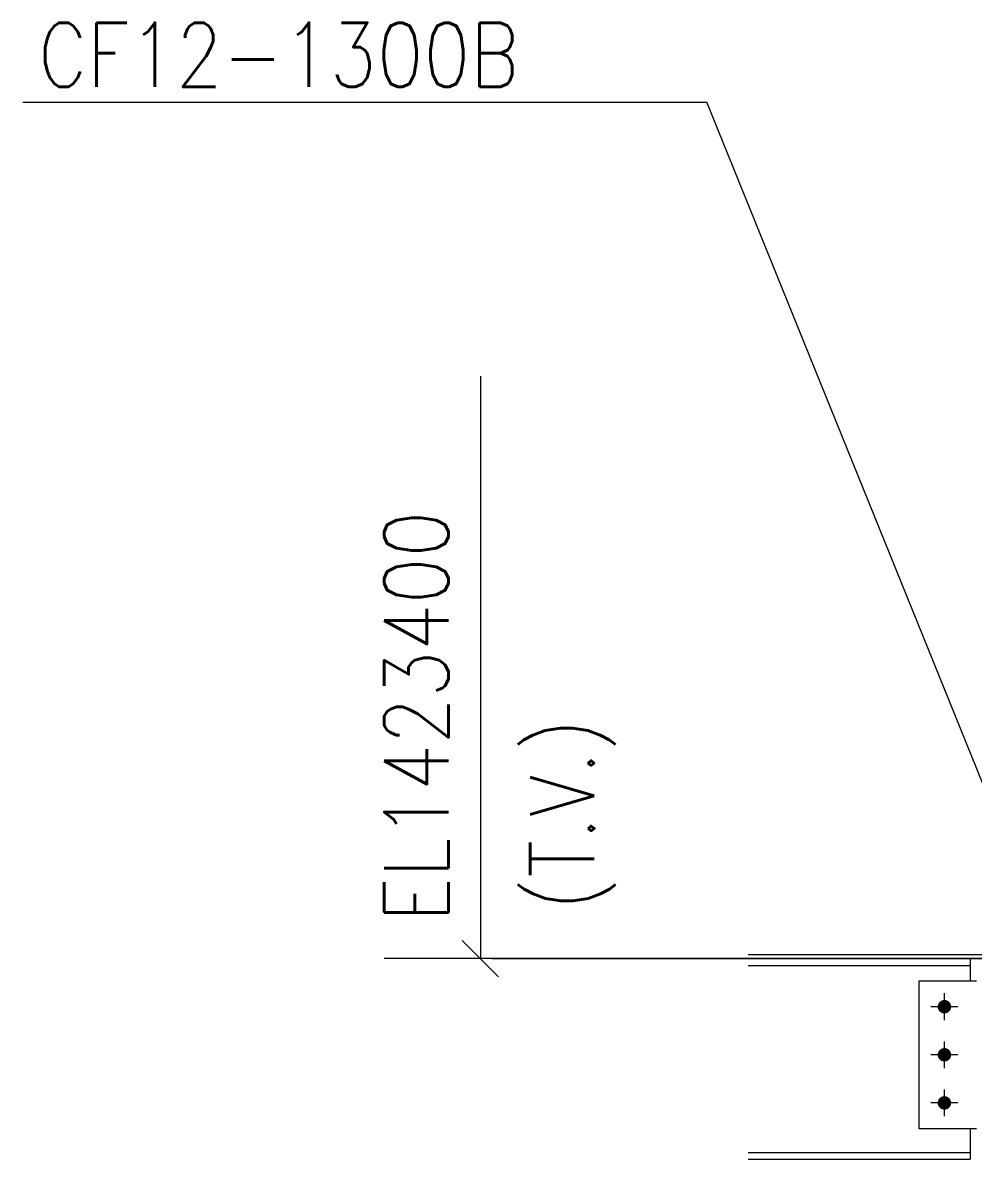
# Model space of a CAD drawing. Header units: millimetres. Extents: x 2 to 845, y 5 to 599.
# Drawn here: x 328.68 to 365.76, y 456.43 to 500.76 of the extents above; entities that cross this region are included whole.
import ezdxf

# ---------------------------------------------------------------- set-up
doc = ezdxf.new("R2010")
doc.units = ezdxf.units.MM
doc.linetypes.add('XKITLINE00', pattern=[0])
for name, color, linetype, lineweight in [('Cota', 4, 'Continuous', 0), ('Grelha', 4, 'Continuous', 0), ('Marca da peça', 2, 'Continuous', 0), ('Parafuso', 3, 'Continuous', 0), ('Peça', 2, 'Continuous', 0), ('Texto', 7, 'Continuous', 0)]:
    doc.layers.add(name, color=color, linetype=linetype, lineweight=lineweight)
doc.styles.add('ROMANS', font='ROMANS__.TTF')
doc.styles.add('SIMPLEX', font='SIMPLEX_.TTF')

# ---------------------------------------------------------------- blocks, each defined once
blk = doc.blocks.new('*A232')
at = {"layer": 'Grelha', "color": 7, "linetype": 'XKITLINE00', "lineweight": 0}
blk.add_line((346.986, 464.257), (429.929, 464.257), dxfattribs=at)
blk = doc.blocks.new('*A310')
at = {"layer": 'Peça', "color": 1, "linetype": 'XKITLINE00', "lineweight": 0}
for p, q in [((356.986, 464.415), (368.348, 464.415)), ((368.348, 464.257), (356.986, 464.257)), ((368.348, 464.415), (368.348, 464.257))]:
    blk.add_line(p, q, dxfattribs=at)
blk = doc.blocks.new('*A312')
at = {"layer": 'Peça', "color": 1, "linetype": 'XKITLINE00', "lineweight": 0}
for p, q in [((365.885, 463.382), (363.635, 463.382)), ((363.635, 463.382), (363.635, 457.632)), ((363.635, 457.632), (365.885, 457.632))]:
    blk.add_line(p, q, dxfattribs=at)
blk = doc.blocks.new('*A314')
at = {"layer": 'Parafuso'}
for points in [[(364.373, 462.395), (364.374, 462.408), (364.376, 462.421), (364.378, 462.433), (364.381, 462.446), (364.384, 462.458), (364.388, 462.47), (364.393, 462.483), (364.398, 462.494), (364.404, 462.506), (364.41, 462.517), (364.417, 462.528), (364.424, 462.538), (364.432, 462.549), (364.441, 462.558), (364.45, 462.568), (364.459, 462.577), (364.469, 462.585), (364.479, 462.593), (364.489, 462.6), (364.5, 462.607), (364.511, 462.614), (364.523, 462.619), (364.535, 462.625), (364.547, 462.629), (364.559, 462.633), (364.571, 462.637), (364.584, 462.64), (364.597, 462.642), (364.609, 462.643), (364.622, 462.644), (364.635, 462.645), (364.648, 462.644), (364.661, 462.643), (364.674, 462.642), (364.686, 462.64), (364.699, 462.637), (364.711, 462.633), (364.724, 462.629), (364.736, 462.625), (364.747, 462.619), (364.759, 462.614), (364.77, 462.607), (364.781, 462.6), (364.792, 462.593), (364.802, 462.585), (364.811, 462.577), (364.821, 462.568), (364.83, 462.558), (364.838, 462.549), (364.846, 462.538), (364.853, 462.528), (364.86, 462.517), (364.867, 462.506), (364.872, 462.494), (364.878, 462.483), (364.882, 462.47), (364.886, 462.458), (364.89, 462.446), (364.893, 462.433), (364.895, 462.421), (364.896, 462.408), (364.897, 462.395), (364.898, 462.382), (364.897, 462.369), (364.896, 462.356), (364.895, 462.344), (364.893, 462.331), (364.89, 462.318), (364.886, 462.306), (364.882, 462.294), (364.878, 462.282), (364.872, 462.27), (364.867, 462.258), (364.86, 462.247), (364.853, 462.236), (364.846, 462.226), (364.838, 462.216), (364.83, 462.206), (364.821, 462.196), (364.811, 462.188), (364.802, 462.179), (364.792, 462.171), (364.781, 462.164), (364.77, 462.157), (364.759, 462.151), (364.747, 462.145), (364.736, 462.14), (364.724, 462.135), (364.711, 462.131), (364.699, 462.127), (364.686, 462.125), (364.674, 462.122), (364.661, 462.121), (364.648, 462.12), (364.635, 462.12), (364.622, 462.12), (364.609, 462.121), (364.597, 462.122), (364.584, 462.125), (364.571, 462.127), (364.559, 462.131), (364.547, 462.135), (364.535, 462.14), (364.523, 462.145), (364.511, 462.151), (364.5, 462.157), (364.489, 462.164), (364.479, 462.171), (364.469, 462.179), (364.459, 462.188), (364.45, 462.196), (364.441, 462.206), (364.432, 462.216), (364.424, 462.226), (364.417, 462.236), (364.41, 462.247), (364.404, 462.258), (364.398, 462.27), (364.393, 462.282), (364.388, 462.294), (364.384, 462.306), (364.381, 462.318), (364.378, 462.331), (364.376, 462.344), (364.374, 462.356), (364.373, 462.369), (364.373, 462.382)], [(364.373, 460.52), (364.374, 460.533), (364.376, 460.546), (364.378, 460.558), (364.381, 460.571), (364.384, 460.583), (364.388, 460.595), (364.393, 460.608), (364.398, 460.619), (364.404, 460.631), (364.41, 460.642), (364.417, 460.653), (364.424, 460.663), (364.432, 460.674), (364.441, 460.683), (364.45, 460.693), (364.459, 460.702), (364.469, 460.71), (364.479, 460.718), (364.489, 460.725), (364.5, 460.732), (364.511, 460.739), (364.523, 460.744), (364.535, 460.75), (364.547, 460.754), (364.559, 460.758), (364.571, 460.762), (364.584, 460.765), (364.597, 460.767), (364.609, 460.768), (364.622, 460.769), (364.635, 460.77), (364.648, 460.769), (364.661, 460.768), (364.674, 460.767), (364.686, 460.765), (364.699, 460.762), (364.711, 460.758), (364.724, 460.754), (364.736, 460.75), (364.747, 460.744), (364.759, 460.739), (364.77, 460.732), (364.781, 460.725), (364.792, 460.718), (364.802, 460.71), (364.811, 460.702), (364.821, 460.693), (364.83, 460.683), (364.838, 460.674), (364.846, 460.663), (364.853, 460.653), (364.86, 460.642), (364.867, 460.631), (364.872, 460.619), (364.878, 460.608), (364.882, 460.595), (364.886, 460.583), (364.89, 460.571), (364.893, 460.558), (364.895, 460.546), (364.896, 460.533), (364.897, 460.52), (364.898, 460.507), (364.897, 460.494), (364.896, 460.481), (364.895, 460.469), (364.893, 460.456), (364.89, 460.443), (364.886, 460.431), (364.882, 460.419), (364.878, 460.407), (364.872, 460.395), (364.867, 460.383), (364.86, 460.372), (364.853, 460.361), (364.846, 460.351), (364.838, 460.341), (364.83, 460.331), (364.821, 460.321), (364.811, 460.313), (364.802, 460.304), (364.792, 460.296), (364.781, 460.289), (364.77, 460.282), (364.759, 460.276), (364.747, 460.27), (364.736, 460.265), (364.724, 460.26), (364.711, 460.256), (364.699, 460.252), (364.686, 460.25), (364.674, 460.247), (364.661, 460.246), (364.648, 460.245), (364.635, 460.245), (364.622, 460.245), (364.609, 460.246), (364.597, 460.247), (364.584, 460.25), (364.571, 460.252), (364.559, 460.256), (364.547, 460.26), (364.535, 460.265), (364.523, 460.27), (364.511, 460.276), (364.5, 460.282), (364.489, 460.289), (364.479, 460.296), (364.469, 460.304), (364.459, 460.313), (364.45, 460.321), (364.441, 460.331), (364.432, 460.341), (364.424, 460.351), (364.417, 460.361), (364.41, 460.372), (364.404, 460.383), (364.398, 460.395), (364.393, 460.407), (364.388, 460.419), (364.384, 460.431), (364.381, 460.443), (364.378, 460.456), (364.376, 460.469), (364.374, 460.481), (364.373, 460.494), (364.373, 460.507)], [(364.373, 458.645), (364.374, 458.658), (364.376, 458.671), (364.378, 458.683), (364.381, 458.696), (364.384, 458.708), (364.388, 458.72), (364.393, 458.733), (364.398, 458.744), (364.404, 458.756), (364.41, 458.767), (364.417, 458.778), (364.424, 458.788), (364.432, 458.799), (364.441, 458.808), (364.45, 458.818), (364.459, 458.827), (364.469, 458.835), (364.479, 458.843), (364.489, 458.85), (364.5, 458.857), (364.511, 458.864), (364.523, 458.869), (364.535, 458.875), (364.547, 458.879), (364.559, 458.883), (364.571, 458.887), (364.584, 458.89), (364.597, 458.892), (364.609, 458.893), (364.622, 458.894), (364.635, 458.895), (364.648, 458.894), (364.661, 458.893), (364.674, 458.892), (364.686, 458.89), (364.699, 458.887), (364.711, 458.883), (364.724, 458.879), (364.736, 458.875), (364.747, 458.869), (364.759, 458.864), (364.77, 458.857), (364.781, 458.85), (364.792, 458.843), (364.802, 458.835), (364.811, 458.827), (364.821, 458.818), (364.83, 458.808), (364.838, 458.799), (364.846, 458.788), (364.853, 458.778), (364.86, 458.767), (364.867, 458.756), (364.872, 458.744), (364.878, 458.733), (364.882, 458.72), (364.886, 458.708), (364.89, 458.696), (364.893, 458.683), (364.895, 458.671), (364.896, 458.658), (364.897, 458.645), (364.898, 458.632), (364.897, 458.619), (364.896, 458.606), (364.895, 458.594), (364.893, 458.581), (364.89, 458.568), (364.886, 458.556), (364.882, 458.544), (364.878, 458.532), (364.872, 458.52), (364.867, 458.508), (364.86, 458.497), (364.853, 458.486), (364.846, 458.476), (364.838, 458.466), (364.83, 458.456), (364.821, 458.446), (364.811, 458.438), (364.802, 458.429), (364.792, 458.421), (364.781, 458.414), (364.77, 458.407), (364.759, 458.401), (364.747, 458.395), (364.736, 458.39), (364.724, 458.385), (364.711, 458.381), (364.699, 458.377), (364.686, 458.375), (364.674, 458.372), (364.661, 458.371), (364.648, 458.37), (364.635, 458.37), (364.622, 458.37), (364.609, 458.371), (364.597, 458.372), (364.584, 458.375), (364.571, 458.377), (364.559, 458.381), (364.547, 458.385), (364.535, 458.39), (364.523, 458.395), (364.511, 458.401), (364.5, 458.407), (364.489, 458.414), (364.479, 458.421), (364.469, 458.429), (364.459, 458.438), (364.45, 458.446), (364.441, 458.456), (364.432, 458.466), (364.424, 458.476), (364.417, 458.486), (364.41, 458.497), (364.404, 458.508), (364.398, 458.52), (364.393, 458.532), (364.388, 458.544), (364.384, 458.556), (364.381, 458.568), (364.378, 458.581), (364.376, 458.594), (364.374, 458.606), (364.373, 458.619), (364.373, 458.632)]]:
    blk.add_hatch(color=7, dxfattribs=at).paths.add_polyline_path(points, flags=17)
at = {"layer": 'Parafuso', "color": 7, "linetype": 'XKITLINE00', "lineweight": 0}
for p, q in [((364.635, 461.857), (364.635, 462.907)), ((365.16, 462.382), (364.11, 462.382)), ((364.635, 459.982), (364.635, 461.032)), ((365.16, 460.507), (364.11, 460.507)), ((364.635, 458.107), (364.635, 459.157)), ((365.16, 458.632), (364.11, 458.632))]:
    blk.add_line(p, q, dxfattribs=at)
blk = doc.blocks.new('*A316')
at = {"layer": 'Peça', "color": 1, "linetype": 'XKITLINE00', "lineweight": 0}
for p, q in [((365.635, 464.257), (365.635, 463.382)), ((356.986, 463.987), (365.635, 463.987)), ((365.635, 457.632), (365.635, 456.432)), ((356.986, 456.702), (365.635, 456.702)), ((356.986, 456.432), (365.635, 456.432))]:
    blk.add_line(p, q, dxfattribs=at)
blk = doc.blocks.new('*A1260')
at = {"layer": 'Cota', "color": 7, "linetype": 'XKITLINE00', "lineweight": 0}
for p, q in [((346.535, 486.971), (346.535, 464.257)), ((347.242, 463.55), (345.827, 464.964)), ((356.986, 464.257), (342.785, 464.257))]:
    blk.add_line(p, q, dxfattribs=at)
at = {"layer": 'Cota', "color": 7}
blk.add_point((346.535, 464.257), dxfattribs=at)
at = {"layer": 'Cota', "color": 3, "style": 'SIMPLEX', "width": 0.85}
blk.add_text('EL1423400', height=2.5, rotation=90.0002, dxfattribs=at).set_placement((345.285, 465.695))
blk = doc.blocks.new('*A1261')
at = {"layer": 'Texto', "color": 3, "style": 'ROMANS', "width": 0.85}
blk.add_text('(T.V.)', height=2.5, rotation=90.1033, dxfattribs=at).set_placement((350.98, 466.149))
blk = doc.blocks.new('*A1262')
at = {"layer": 'Marca da peça', "color": 7, "linetype": 'XKITLINE00', "lineweight": 0}
for p in [(328.684, 497.663), (366.908, 469.155)]:
    blk.add_line(p, (355.374, 497.663), dxfattribs=at)
at = {"layer": 'Marca da peça', "color": 4, "style": 'ROMANS', "width": 0.85}
blk.add_text('CF12-1300B', height=2.5, dxfattribs=at).set_placement((329.284, 498.263))

msp = doc.modelspace()

# ---------------------------------------------------------------- block references
at = {"lineweight": 0}
for name in ['*A1262', '*A1260', '*A1261', '*A232', '*A310', '*A316', '*A312', '*A314']:
    msp.add_blockref(name, (0, 0), dxfattribs=at)

doc.saveas('drawing.dxf')
